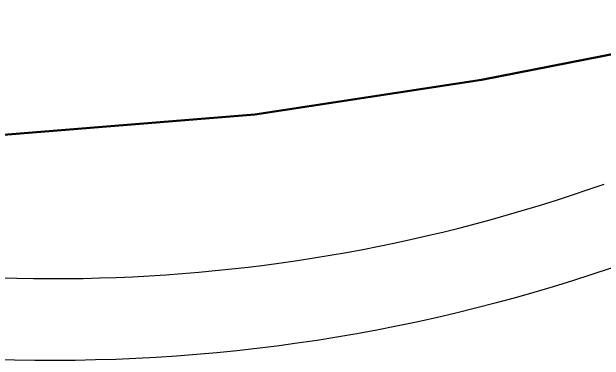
# Model space of a CAD drawing. Extents: x 2080 to 102394, y 2071 to 93424.
# Drawn here: x 83767 to 85073, y 86518 to 87287 of the extents above; entities that cross this region are included whole.
import ezdxf

# ---------------------------------------------------------------- set-up
doc = ezdxf.new("R2010")
doc.units = 0
doc.header["$LTSCALE"] = 20
doc.header["$MEASUREMENT"] = 0
doc.linetypes.add('ACAD_ISO02W100', pattern=[15, 12, -3])
doc.layers.add('COUNTRY FENCE', color=13, linetype='ACAD_ISO02W100', lineweight=50)
doc.layers.add('road', color=2, linetype='Continuous')

msp = doc.modelspace()

# ---------------------------------------------------------------- linework, layer by layer
at = {"layer": 'COUNTRY FENCE', "linetype": 'Continuous'}
for p, q in [((84802.575, 87137.079), (85570.16, 87286.957)), ((84302.923, 87060.574), (84802.575, 87137.079)), ((83634.922, 87006.092), (84302.923, 87060.574))]:
    msp.add_line(p, q, dxfattribs=at)
at = {"layer": 'road', "linetype": 'Continuous', "ltscale": 0.5}
for radius, start, end in [(3639.067, 252.568183, 289.491513), (3819.067, 268.040164, 289.466484)]:
    msp.add_arc((83858.863, 90337.308), radius, start, end, dxfattribs=at)

doc.saveas('drawing.dxf')
